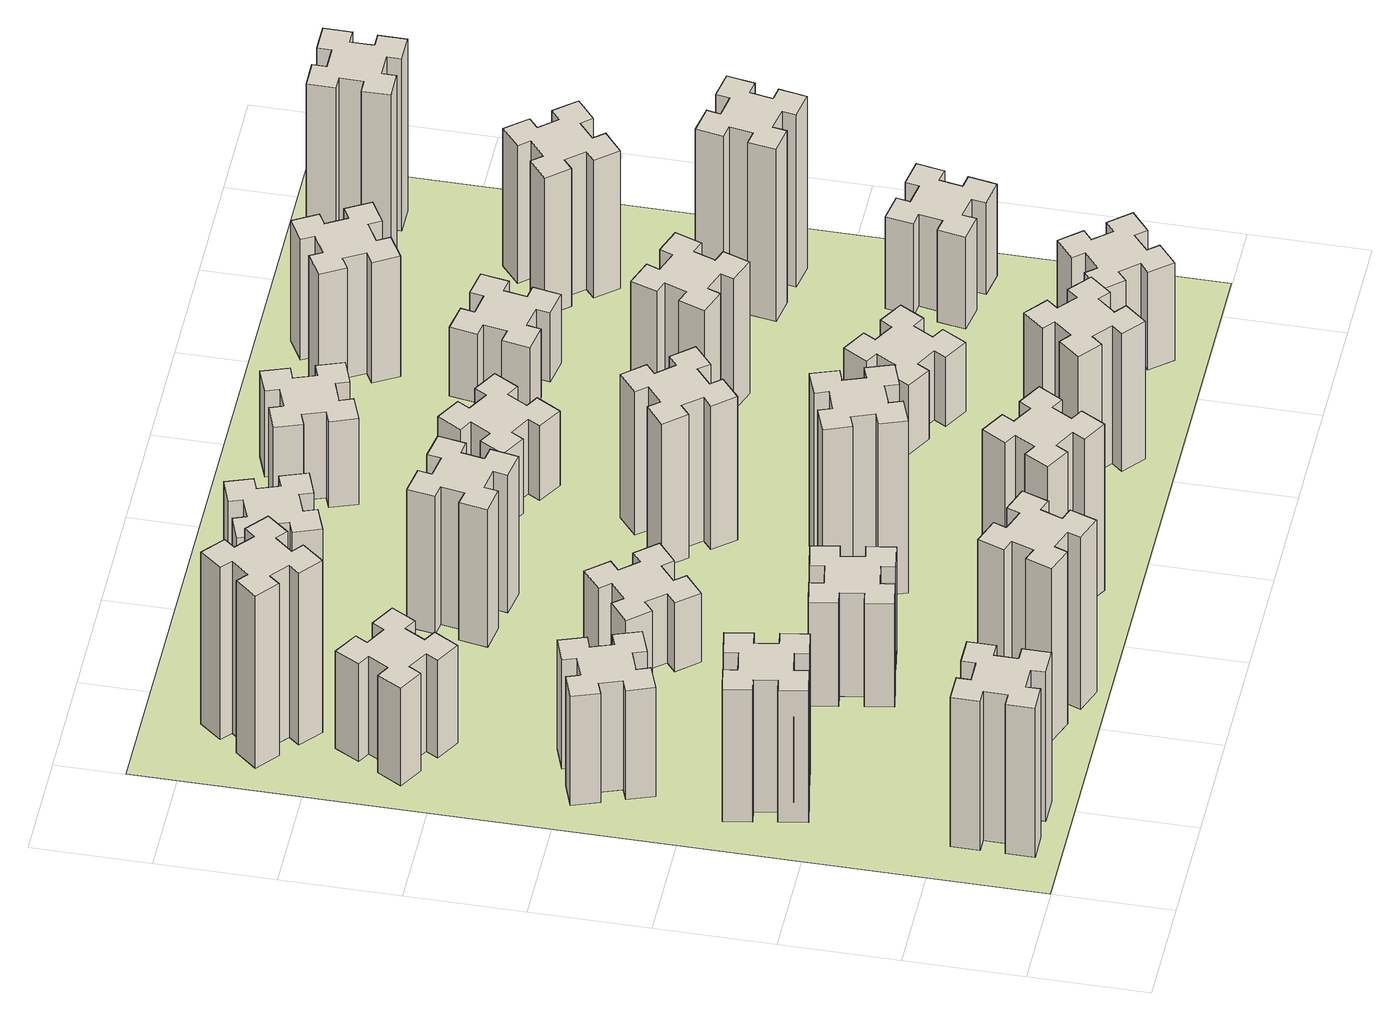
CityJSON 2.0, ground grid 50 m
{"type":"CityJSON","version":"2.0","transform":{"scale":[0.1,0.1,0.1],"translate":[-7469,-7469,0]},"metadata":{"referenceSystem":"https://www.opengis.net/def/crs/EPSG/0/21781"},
"CityObjects":{
"building1":{"type":"Building","attributes":{"class":"1000","function":"1000","usage":"1000","yearOfConstruction":2016,"roofType":"1000","measuredHeight":78,"storeysAboveGround":30,"storeysBelowGround":0},"geometry":[{"type":"Solid","lod":"1","boundaries":[[[[0,1,2,3,4,5,6,7,8,9,10,11,12,13,14,15,16,17,18,19]],[[17,16,20,21]],[[16,15,22,20]],[[15,14,23,22]],[[14,13,24,23]],[[13,12,25,24]],[[12,11,26,25]],[[11,10,27,26]],[[10,9,28,27]],[[9,8,29,28]],[[8,7,30,29]],[[7,6,31,30]],[[6,5,32,31]],[[5,4,33,32]],[[4,3,34,33]],[[3,2,35,34]],[[2,1,36,35]],[[1,0,37,36]],[[0,19,38,37]],[[19,18,39,38]],[[18,17,21,39]],[[24,25,26,27,28,29,30,31,32,33,34,35,36,37,38,39,21,20,22,23]]]]}]},
"building2":{"type":"Building","attributes":{"class":"1000","function":"1000","usage":"1000","yearOfConstruction":2016,"roofType":"1000","measuredHeight":69,"storeysAboveGround":30,"storeysBelowGround":0},"geometry":[{"type":"Solid","lod":"1","boundaries":[[[[40,41,42,43,44,45,46,47,48,49,50,51,52,53,54,55,56,57,58,59]],[[57,56,60,61]],[[56,55,62,60]],[[55,54,63,62]],[[54,53,64,63]],[[53,52,65,64]],[[52,51,66,65]],[[51,50,67,66]],[[50,49,68,67]],[[49,48,69,68]],[[48,47,70,69]],[[47,46,71,70]],[[46,45,72,71]],[[45,44,73,72]],[[44,43,74,73]],[[43,42,75,74]],[[42,41,76,75]],[[41,40,77,76]],[[40,59,78,77]],[[59,58,79,78]],[[58,57,61,79]],[[64,65,66,67,68,69,70,71,72,73,74,75,76,77,78,79,61,60,62,63]]]]}]},
"building3":{"type":"Building","attributes":{"class":"1000","function":"1000","usage":"1000","yearOfConstruction":2016,"roofType":"1000","measuredHeight":57,"storeysAboveGround":30,"storeysBelowGround":0},"geometry":[{"type":"Solid","lod":"1","boundaries":[[[[80,81,82,83,84,85,86,87,88,89,90,91,92,93,94,95,96,97,98,99]],[[97,96,100,101]],[[96,95,102,100]],[[95,94,103,102]],[[94,93,104,103]],[[93,92,105,104]],[[92,91,106,105]],[[91,90,107,106]],[[90,89,108,107]],[[89,88,109,108]],[[88,87,110,109]],[[87,86,111,110]],[[86,85,112,111]],[[85,84,113,112]],[[84,83,114,113]],[[83,82,115,114]],[[82,81,116,115]],[[81,80,117,116]],[[80,99,118,117]],[[99,98,119,118]],[[98,97,101,119]],[[104,105,106,107,108,109,110,111,112,113,114,115,116,117,118,119,101,100,102,103]]]]}]},
"building4":{"type":"Building","attributes":{"class":"1000","function":"1000","usage":"1000","yearOfConstruction":2016,"roofType":"1000","measuredHeight":51,"storeysAboveGround":30,"storeysBelowGround":0},"geometry":[{"type":"Solid","lod":"1","boundaries":[[[[120,121,122,123,124,125,126,127,128,129,130,131,132,133,134,135,136,137,138,139]],[[137,136,140,141]],[[136,135,142,140]],[[135,134,143,142]],[[134,133,144,143]],[[133,132,145,144]],[[132,131,146,145]],[[131,130,147,146]],[[130,129,148,147]],[[129,128,149,148]],[[128,127,150,149]],[[127,126,151,150]],[[126,125,152,151]],[[125,124,153,152]],[[124,123,154,153]],[[123,122,155,154]],[[122,121,156,155]],[[121,120,157,156]],[[120,139,158,157]],[[139,138,159,158]],[[138,137,141,159]],[[144,145,146,147,148,149,150,151,152,153,154,155,156,157,158,159,141,140,142,143]]]]}]},
"building5":{"type":"Building","attributes":{"class":"1000","function":"1000","usage":"1000","yearOfConstruction":2016,"roofType":"1000","measuredHeight":90,"storeysAboveGround":30,"storeysBelowGround":0},"geometry":[{"type":"Solid","lod":"1","boundaries":[[[[160,161,162,163,164,165,166,167,168,169,170,171,172,173,174,175,176,177,178,179]],[[177,176,180,181]],[[176,175,182,180]],[[175,174,183,182]],[[174,173,184,183]],[[173,172,185,184]],[[172,171,186,185]],[[171,170,187,186]],[[170,169,188,187]],[[169,168,189,188]],[[168,167,190,189]],[[167,166,191,190]],[[166,165,192,191]],[[165,164,193,192]],[[164,163,194,193]],[[163,162,195,194]],[[162,161,196,195]],[[161,160,197,196]],[[160,179,198,197]],[[179,178,199,198]],[[178,177,181,199]],[[184,185,186,187,188,189,190,191,192,193,194,195,196,197,198,199,181,180,182,183]]]]}]},
"building6":{"type":"Building","attributes":{"class":"1000","function":"1000","usage":"1000","yearOfConstruction":2016,"roofType":"1000","measuredHeight":90,"storeysAboveGround":30,"storeysBelowGround":0},"geometry":[{"type":"Solid","lod":"1","boundaries":[[[[200,201,202,203,204,205,206,207,208,209,210,211,212,213,214,215,216,217,218,219]],[[217,216,220,221]],[[216,215,222,220]],[[215,214,223,222]],[[214,213,224,223]],[[213,212,225,224]],[[212,211,226,225]],[[211,210,227,226]],[[210,209,228,227]],[[209,208,229,228]],[[208,207,230,229]],[[207,206,231,230]],[[206,205,232,231]],[[205,204,233,232]],[[204,203,234,233]],[[203,202,235,234]],[[202,201,236,235]],[[201,200,237,236]],[[200,219,238,237]],[[219,218,239,238]],[[218,217,221,239]],[[224,225,226,227,228,229,230,231,232,233,234,235,236,237,238,239,221,220,222,223]]]]}]},
"building7":{"type":"Building","attributes":{"class":"1000","function":"1000","usage":"1000","yearOfConstruction":2016,"roofType":"1000","measuredHeight":54,"storeysAboveGround":30,"storeysBelowGround":0},"geometry":[{"type":"Solid","lod":"1","boundaries":[[[[240,241,242,243,244,245,246,247,248,249,250,251,252,253,254,255,256,257,258,259]],[[257,256,260,261]],[[256,255,262,260]],[[255,254,263,262]],[[254,253,264,263]],[[253,252,265,264]],[[252,251,266,265]],[[251,250,267,266]],[[250,249,268,267]],[[249,248,269,268]],[[248,247,270,269]],[[247,246,271,270]],[[246,245,272,271]],[[245,244,273,272]],[[244,243,274,273]],[[243,242,275,274]],[[242,241,276,275]],[[241,240,277,276]],[[240,259,278,277]],[[259,258,279,278]],[[258,257,261,279]],[[264,265,266,267,268,269,270,271,272,273,274,275,276,277,278,279,261,260,262,263]]]]}]},
"building8":{"type":"Building","attributes":{"class":"1000","function":"1000","usage":"1000","yearOfConstruction":2016,"roofType":"1000","measuredHeight":36,"storeysAboveGround":30,"storeysBelowGround":0},"geometry":[{"type":"Solid","lod":"1","boundaries":[[[[280,281,282,283,284,285,286,287,288,289,290,291,292,293,294,295,296,297,298,299]],[[297,296,300,301]],[[296,295,302,300]],[[295,294,303,302]],[[294,293,304,303]],[[293,292,305,304]],[[292,291,306,305]],[[291,290,307,306]],[[290,289,308,307]],[[289,288,309,308]],[[288,287,310,309]],[[287,286,311,310]],[[286,285,312,311]],[[285,284,313,312]],[[284,283,314,313]],[[283,282,315,314]],[[282,281,316,315]],[[281,280,317,316]],[[280,299,318,317]],[[299,298,319,318]],[[298,297,301,319]],[[304,305,306,307,308,309,310,311,312,313,314,315,316,317,318,319,301,300,302,303]]]]}]},
"building9":{"type":"Building","attributes":{"class":"1000","function":"1000","usage":"1000","yearOfConstruction":2016,"roofType":"1000","measuredHeight":87,"storeysAboveGround":30,"storeysBelowGround":0},"geometry":[{"type":"Solid","lod":"1","boundaries":[[[[320,321,322,323,324,325,326,327,328,329,330,331,332,333,334,335,336,337,338,339]],[[337,336,340,341]],[[336,335,342,340]],[[335,334,343,342]],[[334,333,344,343]],[[333,332,345,344]],[[332,331,346,345]],[[331,330,347,346]],[[330,329,348,347]],[[329,328,349,348]],[[328,327,350,349]],[[327,326,351,350]],[[326,325,352,351]],[[325,324,353,352]],[[324,323,354,353]],[[323,322,355,354]],[[322,321,356,355]],[[321,320,357,356]],[[320,339,358,357]],[[339,338,359,358]],[[338,337,341,359]],[[344,345,346,347,348,349,350,351,352,353,354,355,356,357,358,359,341,340,342,343]]]]}]},
"building10":{"type":"Building","attributes":{"class":"1000","function":"1000","usage":"1000","yearOfConstruction":2016,"roofType":"1000","measuredHeight":72,"storeysAboveGround":30,"storeysBelowGround":0},"geometry":[{"type":"Solid","lod":"1","boundaries":[[[[360,361,362,363,364,365,366,367,368,369,370,371,372,373,374,375,376,377,378,379]],[[377,376,380,381]],[[376,375,382,380]],[[375,374,383,382]],[[374,373,384,383]],[[373,372,385,384]],[[372,371,386,385]],[[371,370,387,386]],[[370,369,388,387]],[[369,368,389,388]],[[368,367,390,389]],[[367,366,391,390]],[[366,365,392,391]],[[365,364,393,392]],[[364,363,394,393]],[[363,362,395,394]],[[362,361,396,395]],[[361,360,397,396]],[[360,379,398,397]],[[379,378,399,398]],[[378,377,381,399]],[[384,385,386,387,388,389,390,391,392,393,394,395,396,397,398,399,381,380,382,383]]]]}]},
"building11":{"type":"Building","attributes":{"class":"1000","function":"1000","usage":"1000","yearOfConstruction":2016,"roofType":"1000","measuredHeight":90,"storeysAboveGround":30,"storeysBelowGround":0},"geometry":[{"type":"Solid","lod":"1","boundaries":[[[[400,401,402,403,404,405,406,407,408,409,410,411,412,413,414,415,416,417,418,419]],[[417,416,420,421]],[[416,415,422,420]],[[415,414,423,422]],[[414,413,424,423]],[[413,412,425,424]],[[412,411,426,425]],[[411,410,427,426]],[[410,409,428,427]],[[409,408,429,428]],[[408,407,430,429]],[[407,406,431,430]],[[406,405,432,431]],[[405,404,433,432]],[[404,403,434,433]],[[403,402,435,434]],[[402,401,436,435]],[[401,400,437,436]],[[400,419,438,437]],[[419,418,439,438]],[[418,417,421,439]],[[424,425,426,427,428,429,430,431,432,433,434,435,436,437,438,439,421,420,422,423]]]]}]},
"building12":{"type":"Building","attributes":{"class":"1000","function":"1000","usage":"1000","yearOfConstruction":2016,"roofType":"1000","measuredHeight":51,"storeysAboveGround":30,"storeysBelowGround":0},"geometry":[{"type":"Solid","lod":"1","boundaries":[[[[440,441,442,443,444,445,446,447,448,449,450,451,452,453,454,455,456,457,458,459]],[[457,456,460,461]],[[456,455,462,460]],[[455,454,463,462]],[[454,453,464,463]],[[453,452,465,464]],[[452,451,466,465]],[[451,450,467,466]],[[450,449,468,467]],[[449,448,469,468]],[[448,447,470,469]],[[447,446,471,470]],[[446,445,472,471]],[[445,444,473,472]],[[444,443,474,473]],[[443,442,475,474]],[[442,441,476,475]],[[441,440,477,476]],[[440,459,478,477]],[[459,458,479,478]],[[458,457,461,479]],[[464,465,466,467,468,469,470,471,472,473,474,475,476,477,478,479,461,460,462,463]]]]}]},
"building13":{"type":"Building","attributes":{"class":"1000","function":"1000","usage":"1000","yearOfConstruction":2016,"roofType":"1000","measuredHeight":75,"storeysAboveGround":30,"storeysBelowGround":0},"geometry":[{"type":"Solid","lod":"1","boundaries":[[[[480,481,482,483,484,485,486,487,488,489,490,491,492,493,494,495,496,497,498,499]],[[497,496,500,501]],[[496,495,502,500]],[[495,494,503,502]],[[494,493,504,503]],[[493,492,505,504]],[[492,491,506,505]],[[491,490,507,506]],[[490,489,508,507]],[[489,488,509,508]],[[488,487,510,509]],[[487,486,511,510]],[[486,485,512,511]],[[485,484,513,512]],[[484,483,514,513]],[[483,482,515,514]],[[482,481,516,515]],[[481,480,517,516]],[[480,499,518,517]],[[499,498,519,518]],[[498,497,501,519]],[[504,505,506,507,508,509,510,511,512,513,514,515,516,517,518,519,501,500,502,503]]]]}]},
"building14":{"type":"Building","attributes":{"class":"1000","function":"1000","usage":"1000","yearOfConstruction":2016,"roofType":"1000","measuredHeight":72,"storeysAboveGround":30,"storeysBelowGround":0},"geometry":[{"type":"Solid","lod":"1","boundaries":[[[[520,521,522,523,524,525,526,527,528,529,530,531,532,533,534,535,536,537,538,539]],[[537,536,540,541]],[[536,535,542,540]],[[535,534,543,542]],[[534,533,544,543]],[[533,532,545,544]],[[532,531,546,545]],[[531,530,547,546]],[[530,529,548,547]],[[529,528,549,548]],[[528,527,550,549]],[[527,526,551,550]],[[526,525,552,551]],[[525,524,553,552]],[[524,523,554,553]],[[523,522,555,554]],[[522,521,556,555]],[[521,520,557,556]],[[520,539,558,557]],[[539,538,559,558]],[[538,537,541,559]],[[544,545,546,547,548,549,550,551,552,553,554,555,556,557,558,559,541,540,542,543]]]]}]},
"building15":{"type":"Building","attributes":{"class":"1000","function":"1000","usage":"1000","yearOfConstruction":2016,"roofType":"1000","measuredHeight":39,"storeysAboveGround":30,"storeysBelowGround":0},"geometry":[{"type":"Solid","lod":"1","boundaries":[[[[560,561,562,563,564,565,566,567,568,569,570,571,572,573,574,575,576,577,578,579]],[[577,576,580,581]],[[576,575,582,580]],[[575,574,583,582]],[[574,573,584,583]],[[573,572,585,584]],[[572,571,586,585]],[[571,570,587,586]],[[570,569,588,587]],[[569,568,589,588]],[[568,567,590,589]],[[567,566,591,590]],[[566,565,592,591]],[[565,564,593,592]],[[564,563,594,593]],[[563,562,595,594]],[[562,561,596,595]],[[561,560,597,596]],[[560,579,598,597]],[[579,578,599,598]],[[578,577,581,599]],[[584,585,586,587,588,589,590,591,592,593,594,595,596,597,598,599,581,580,582,583]]]]}]},
"building16":{"type":"Building","attributes":{"class":"1000","function":"1000","usage":"1000","yearOfConstruction":2016,"roofType":"1000","measuredHeight":45,"storeysAboveGround":30,"storeysBelowGround":0},"geometry":[{"type":"Solid","lod":"1","boundaries":[[[[600,601,602,603,604,605,606,607,608,609,610,611,612,613,614,615,616,617,618,619]],[[617,616,620,621]],[[616,615,622,620]],[[615,614,623,622]],[[614,613,624,623]],[[613,612,625,624]],[[612,611,626,625]],[[611,610,627,626]],[[610,609,628,627]],[[609,608,629,628]],[[608,607,630,629]],[[607,606,631,630]],[[606,605,632,631]],[[605,604,633,632]],[[604,603,634,633]],[[603,602,635,634]],[[602,601,636,635]],[[601,600,637,636]],[[600,619,638,637]],[[619,618,639,638]],[[618,617,621,639]],[[624,625,626,627,628,629,630,631,632,633,634,635,636,637,638,639,621,620,622,623]]]]}]},
"building17":{"type":"Building","attributes":{"class":"1000","function":"1000","usage":"1000","yearOfConstruction":2016,"roofType":"1000","measuredHeight":36,"storeysAboveGround":30,"storeysBelowGround":0},"geometry":[{"type":"Solid","lod":"1","boundaries":[[[[640,641,642,643,644,645,646,647,648,649,650,651,652,653,654,655,656,657,658,659]],[[657,656,660,661]],[[656,655,662,660]],[[655,654,663,662]],[[654,653,664,663]],[[653,652,665,664]],[[652,651,666,665]],[[651,650,667,666]],[[650,649,668,667]],[[649,648,669,668]],[[648,647,670,669]],[[647,646,671,670]],[[646,645,672,671]],[[645,644,673,672]],[[644,643,674,673]],[[643,642,675,674]],[[642,641,676,675]],[[641,640,677,676]],[[640,659,678,677]],[[659,658,679,678]],[[658,657,661,679]],[[664,665,666,667,668,669,670,671,672,673,674,675,676,677,678,679,661,660,662,663]]]]}]},
"building18":{"type":"Building","attributes":{"class":"1000","function":"1000","usage":"1000","yearOfConstruction":2016,"roofType":"1000","measuredHeight":69,"storeysAboveGround":30,"storeysBelowGround":0},"geometry":[{"type":"Solid","lod":"1","boundaries":[[[[680,681,682,683,684,685,686,687,688,689,690,691,692,693,694,695,696,697,698,699]],[[697,696,700,701]],[[696,695,702,700]],[[695,694,703,702]],[[694,693,704,703]],[[693,692,705,704]],[[692,691,706,705]],[[691,690,707,706]],[[690,689,708,707]],[[689,688,709,708]],[[688,687,710,709]],[[687,686,711,710]],[[686,685,712,711]],[[685,684,713,712]],[[684,683,714,713]],[[683,682,715,714]],[[682,681,716,715]],[[681,680,717,716]],[[680,699,718,717]],[[699,698,719,718]],[[698,697,701,719]],[[704,705,706,707,708,709,710,711,712,713,714,715,716,717,718,719,701,700,702,703]]]]}]},
"building19":{"type":"Building","attributes":{"class":"1000","function":"1000","usage":"1000","yearOfConstruction":2016,"roofType":"1000","measuredHeight":51,"storeysAboveGround":30,"storeysBelowGround":0},"geometry":[{"type":"Solid","lod":"1","boundaries":[[[[720,721,722,723,724,725,726,727,728,729,730,731,732,733,734,735,736,737,738,739]],[[737,736,740,741]],[[736,735,742,740]],[[735,734,743,742]],[[734,733,744,743]],[[733,732,745,744]],[[732,731,746,745]],[[731,730,747,746]],[[730,729,748,747]],[[729,728,749,748]],[[728,727,750,749]],[[727,726,751,750]],[[726,725,752,751]],[[725,724,753,752]],[[724,723,754,753]],[[723,722,755,754]],[[722,721,756,755]],[[721,720,757,756]],[[720,739,758,757]],[[739,738,759,758]],[[738,737,741,759]],[[744,745,746,747,748,749,750,751,752,753,754,755,756,757,758,759,741,740,742,743]]]]}]},
"building20":{"type":"Building","attributes":{"class":"1000","function":"1000","usage":"1000","yearOfConstruction":2016,"roofType":"1000","measuredHeight":36,"storeysAboveGround":30,"storeysBelowGround":0},"geometry":[{"type":"Solid","lod":"1","boundaries":[[[[760,761,762,763,764,765,766,767,768,769,770,771,772,773,774,775,776,777,778,779]],[[777,776,780,781]],[[776,775,782,780]],[[775,774,783,782]],[[774,773,784,783]],[[773,772,785,784]],[[772,771,786,785]],[[771,770,787,786]],[[770,769,788,787]],[[769,768,789,788]],[[768,767,790,789]],[[767,766,791,790]],[[766,765,792,791]],[[765,764,793,792]],[[764,763,794,793]],[[763,762,795,794]],[[762,761,796,795]],[[761,760,797,796]],[[760,779,798,797]],[[779,778,799,798]],[[778,777,781,799]],[[784,785,786,787,788,789,790,791,792,793,794,795,796,797,798,799,781,780,782,783]]]]}]},
"building21":{"type":"Building","attributes":{"class":"1000","function":"1000","usage":"1000","yearOfConstruction":2016,"roofType":"1000","measuredHeight":63,"storeysAboveGround":30,"storeysBelowGround":0},"geometry":[{"type":"Solid","lod":"1","boundaries":[[[[800,801,802,803,804,805,806,807,808,809,810,811,812,813,814,815,816,817,818,819]],[[817,816,820,821]],[[816,815,822,820]],[[815,814,823,822]],[[814,813,824,823]],[[813,812,825,824]],[[812,811,826,825]],[[811,810,827,826]],[[810,809,828,827]],[[809,808,829,828]],[[808,807,830,829]],[[807,806,831,830]],[[806,805,832,831]],[[805,804,833,832]],[[804,803,834,833]],[[803,802,835,834]],[[802,801,836,835]],[[801,800,837,836]],[[800,819,838,837]],[[819,818,839,838]],[[818,817,821,839]],[[824,825,826,827,828,829,830,831,832,833,834,835,836,837,838,839,821,820,822,823]]]]}]},
"building22":{"type":"Building","attributes":{"class":"1000","function":"1000","usage":"1000","yearOfConstruction":2016,"roofType":"1000","measuredHeight":48,"storeysAboveGround":30,"storeysBelowGround":0},"geometry":[{"type":"Solid","lod":"1","boundaries":[[[[840,841,842,843,844,845,846,847,848,849,850,851,852,853,854,855,856,857,858,859]],[[857,856,860,861]],[[856,855,862,860]],[[855,854,863,862]],[[854,853,864,863]],[[853,852,865,864]],[[852,851,866,865]],[[851,850,867,866]],[[850,849,868,867]],[[849,848,869,868]],[[848,847,870,869]],[[847,846,871,870]],[[846,845,872,871]],[[845,844,873,872]],[[844,843,874,873]],[[843,842,875,874]],[[842,841,876,875]],[[841,840,877,876]],[[840,859,878,877]],[[859,858,879,878]],[[858,857,861,879]],[[864,865,866,867,868,869,870,871,872,873,874,875,876,877,878,879,861,860,862,863]]]]}]},
"building23":{"type":"Building","attributes":{"class":"1000","function":"1000","usage":"1000","yearOfConstruction":2016,"roofType":"1000","measuredHeight":90,"storeysAboveGround":30,"storeysBelowGround":0},"geometry":[{"type":"Solid","lod":"1","boundaries":[[[[880,881,882,883,884,885,886,887,888,889,890,891,892,893,894,895,896,897,898,899]],[[897,896,900,901]],[[896,895,902,900]],[[895,894,903,902]],[[894,893,904,903]],[[893,892,905,904]],[[892,891,906,905]],[[891,890,907,906]],[[890,889,908,907]],[[889,888,909,908]],[[888,887,910,909]],[[887,886,911,910]],[[886,885,912,911]],[[885,884,913,912]],[[884,883,914,913]],[[883,882,915,914]],[[882,881,916,915]],[[881,880,917,916]],[[880,899,918,917]],[[899,898,919,918]],[[898,897,901,919]],[[904,905,906,907,908,909,910,911,912,913,914,915,916,917,918,919,901,900,902,903]]]]}]},
"building24":{"type":"Building","attributes":{"class":"1000","function":"1000","usage":"1000","yearOfConstruction":2016,"roofType":"1000","measuredHeight":72,"storeysAboveGround":30,"storeysBelowGround":0},"geometry":[{"type":"Solid","lod":"1","boundaries":[[[[920,921,922,923,924,925,926,927,928,929,930,931,932,933,934,935,936,937,938,939]],[[937,936,940,941]],[[936,935,942,940]],[[935,934,943,942]],[[934,933,944,943]],[[933,932,945,944]],[[932,931,946,945]],[[931,930,947,946]],[[930,929,948,947]],[[929,928,949,948]],[[928,927,950,949]],[[927,926,951,950]],[[926,925,952,951]],[[925,924,953,952]],[[924,923,954,953]],[[923,922,955,954]],[[922,921,956,955]],[[921,920,957,956]],[[920,939,958,957]],[[939,938,959,958]],[[938,937,941,959]],[[944,945,946,947,948,949,950,951,952,953,954,955,956,957,958,959,941,940,942,943]]]]}]},
"building25":{"type":"Building","attributes":{"class":"1000","function":"1000","usage":"1000","yearOfConstruction":2016,"roofType":"1000","measuredHeight":90,"storeysAboveGround":30,"storeysBelowGround":0},"geometry":[{"type":"Solid","lod":"1","boundaries":[[[[960,961,962,963,964,965,966,967,968,969,970,971,972,973,974,975,976,977,978,979]],[[977,976,980,981]],[[976,975,982,980]],[[975,974,983,982]],[[974,973,984,983]],[[973,972,985,984]],[[972,971,986,985]],[[971,970,987,986]],[[970,969,988,987]],[[969,968,989,988]],[[968,967,990,989]],[[967,966,991,990]],[[966,965,992,991]],[[965,964,993,992]],[[964,963,994,993]],[[963,962,995,994]],[[962,961,996,995]],[[961,960,997,996]],[[960,979,998,997]],[[979,978,999,998]],[[978,977,981,999]],[[984,985,986,987,988,989,990,991,992,993,994,995,996,997,998,999,981,980,982,983]]]]}]},
"landuse1":{"type":"LandUse","attributes":{"name":"plot1","function":"1010"},"geometry":[{"type":"MultiSurface","lod":"1","boundaries":[[[1000,1001,1002,1003]]]}]}
},
"vertices":[
[265,325,0],[265,225,0],[205,225,0],[205,105,0],[325,105,0],[325,165,0],[425,165,0],[425,105,0],[545,105,0],[545,225,0],[485,225,0],[485,325,0],[545,325,0],[545,445,0],[425,445,0],[425,385,0],[325,385,0],[325,445,0],[205,445,0],[205,325,0],[325,385,780],[325,445,780],[425,385,780],[425,445,780],[545,445,780],[545,325,780],[485,325,780],[485,225,780],[545,225,780],[545,105,780],[425,105,780],[425,165,780],[325,165,780],[325,105,780],[205,105,780],[205,225,780],[265,225,780],[265,325,780],[205,325,780],[205,445,780],
[492,1185,0],[475,1284,0],[534,1294,0],[513,1412,0],[395,1391,0],[405,1332,0],[307,1315,0],[297,1374,0],[178,1353,0],[199,1235,0],[258,1245,0],[276,1147,0],[217,1137,0],[237,1018,0],[356,1039,0],[345,1098,0],[444,1116,0],[454,1057,0],[572,1077,0],[551,1196,0],[444,1116,690],[454,1057,690],[345,1098,690],[356,1039,690],[237,1018,690],[217,1137,690],[276,1147,690],[258,1245,690],[199,1235,690],[178,1353,690],[297,1374,690],[307,1315,690],[405,1332,690],[395,1391,690],[513,1412,690],[534,1294,690],[475,1284,690],[492,1185,690],[551,1196,690],[572,1077,690],
[366,1735,0],[460,1769,0],[480,1713,0],[593,1754,0],[552,1867,0],[496,1846,0],[462,1940,0],[518,1960,0],[477,2073,0],[364,2032,0],[385,1976,0],[291,1942,0],[270,1998,0],[157,1957,0],[199,1844,0],[255,1865,0],[289,1771,0],[233,1750,0],[274,1637,0],[387,1679,0],[289,1771,570],[233,1750,570],[255,1865,570],[199,1844,570],[157,1957,570],[270,1998,570],[291,1942,570],[385,1976,570],[364,2032,570],[477,2073,570],[518,1960,570],[462,1940,570],[496,1846,570],[552,1867,570],[593,1754,570],[480,1713,570],[460,1769,570],[366,1735,570],[387,1679,570],[274,1637,570],
[446,2597,0],[496,2684,0],[548,2654,0],[608,2758,0],[504,2818,0],[474,2766,0],[387,2816,0],[417,2868,0],[313,2928,0],[253,2824,0],[305,2794,0],[255,2707,0],[203,2737,0],[143,2633,0],[247,2573,0],[277,2625,0],[364,2575,0],[334,2523,0],[438,2463,0],[498,2567,0],[364,2575,510],[334,2523,510],[277,2625,510],[247,2573,510],[143,2633,510],[203,2737,510],[255,2707,510],[305,2794,510],[253,2824,510],[313,2928,510],[417,2868,510],[387,2816,510],[474,2766,510],[504,2818,510],[608,2758,510],[548,2654,510],[496,2684,510],[446,2597,510],[498,2567,510],[438,2463,510],
[1029,360,0],[995,266,0],[939,287,0],[897,174,0],[1010,133,0],[1031,189,0],[1125,155,0],[1104,99,0],[1217,57,0],[1258,170,0],[1202,191,0],[1236,285,0],[1292,264,0],[1333,377,0],[1220,418,0],[1200,362,0],[1106,396,0],[1127,452,0],[1014,493,0],[973,380,0],[1106,396,900],[1127,452,900],[1200,362,900],[1220,418,900],[1333,377,900],[1292,264,900],[1236,285,900],[1202,191,900],[1258,170,900],[1217,57,900],[1104,99,900],[1125,155,900],[1031,189,900],[1010,133,900],[897,174,900],[939,287,900],[995,266,900],[1029,360,900],[973,380,900],[1014,493,900],
[484,3287,0],[408,3352,0],[446,3398,0],[354,3475,0],[277,3383,0],[323,3344,0],[259,3268,0],[213,3306,0],[136,3214,0],[228,3137,0],[266,3183,0],[343,3119,0],[304,3073,0],[396,2996,0],[473,3088,0],[427,3126,0],[492,3203,0],[538,3164,0],[615,3256,0],[523,3333,0],[492,3203,900],[538,3164,900],[427,3126,900],[473,3088,900],[396,2996,900],[304,3073,900],[343,3119,900],[266,3183,900],[228,3137,900],[136,3214,900],[213,3306,900],[259,3268,900],[323,3344,900],[277,3383,900],[354,3475,900],[446,3398,900],[408,3352,900],[484,3287,900],[523,3333,900],[615,3256,900],
[1232,985,0],[1215,1084,0],[1274,1094,0],[1253,1212,0],[1135,1191,0],[1145,1132,0],[1047,1115,0],[1037,1174,0],[918,1153,0],[939,1035,0],[998,1045,0],[1016,947,0],[957,937,0],[977,818,0],[1096,839,0],[1085,898,0],[1184,916,0],[1194,857,0],[1312,877,0],[1291,996,0],[1184,916,540],[1194,857,540],[1085,898,540],[1096,839,540],[977,818,540],[957,937,540],[1016,947,540],[998,1045,540],[939,1035,540],[918,1153,540],[1037,1174,540],[1047,1115,540],[1145,1132,540],[1135,1191,540],[1253,1212,540],[1274,1094,540],[1215,1084,540],[1232,985,540],[1291,996,540],[1312,877,540],
[1083,1972,0],[1006,1907,0],[968,1953,0],[876,1876,0],[953,1784,0],[999,1823,0],[1063,1746,0],[1017,1708,0],[1094,1616,0],[1186,1693,0],[1148,1739,0],[1224,1803,0],[1263,1757,0],[1355,1834,0],[1278,1926,0],[1232,1888,0],[1167,1964,0],[1213,2003,0],[1136,2095,0],[1044,2018,0],[1167,1964,360],[1213,2003,360],[1232,1888,360],[1278,1926,360],[1355,1834,360],[1263,1757,360],[1224,1803,360],[1148,1739,360],[1186,1693,360],[1094,1616,360],[1017,1708,360],[1063,1746,360],[999,1823,360],[953,1784,360],[876,1876,360],[968,1953,360],[1006,1907,360],[1083,1972,360],[1044,2018,360],[1136,2095,360],
[1657,305,0],[1744,255,0],[1714,203,0],[1818,143,0],[1878,247,0],[1826,277,0],[1876,364,0],[1928,334,0],[1988,438,0],[1884,498,0],[1854,446,0],[1767,496,0],[1797,548,0],[1693,608,0],[1633,504,0],[1685,474,0],[1635,387,0],[1583,417,0],[1523,313,0],[1627,253,0],[1635,387,870],[1583,417,870],[1685,474,870],[1633,504,870],[1693,608,870],[1797,548,870],[1767,496,870],[1854,446,870],[1884,498,870],[1988,438,870],[1928,334,870],[1876,364,870],[1826,277,870],[1878,247,870],[1818,143,870],[1714,203,870],[1744,255,870],[1657,305,870],[1627,253,870],[1523,313,870],
[1315,2527,0],[1332,2625,0],[1391,2615,0],[1412,2733,0],[1294,2754,0],[1284,2695,0],[1185,2712,0],[1196,2771,0],[1077,2792,0],[1057,2674,0],[1116,2664,0],[1098,2565,0],[1039,2576,0],[1018,2457,0],[1137,2437,0],[1147,2496,0],[1245,2478,0],[1235,2419,0],[1353,2398,0],[1374,2517,0],[1245,2478,720],[1235,2419,720],[1147,2496,720],[1137,2437,720],[1018,2457,720],[1039,2576,720],[1098,2565,720],[1116,2664,720],[1057,2674,720],[1077,2792,720],[1196,2771,720],[1185,2712,720],[1284,2695,720],[1294,2754,720],[1412,2733,720],[1391,2615,720],[1332,2625,720],[1315,2527,720],[1374,2517,720],[1353,2398,720],
[1746,995,0],[1840,1029,0],[1860,973,0],[1973,1014,0],[1932,1127,0],[1876,1106,0],[1842,1200,0],[1898,1220,0],[1857,1333,0],[1744,1292,0],[1765,1236,0],[1671,1202,0],[1650,1258,0],[1537,1217,0],[1579,1104,0],[1635,1125,0],[1669,1031,0],[1613,1010,0],[1654,897,0],[1767,939,0],[1669,1031,900],[1613,1010,900],[1635,1125,900],[1579,1104,900],[1537,1217,900],[1650,1258,900],[1671,1202,900],[1765,1236,900],[1744,1292,900],[1857,1333,900],[1898,1220,900],[1842,1200,900],[1876,1106,900],[1932,1127,900],[1973,1014,900],[1860,973,900],[1840,1029,900],[1746,995,900],[1767,939,900],[1654,897,900],
[1125,3456,0],[1031,3422,0],[1010,3478,0],[897,3437,0],[939,3324,0],[995,3345,0],[1029,3251,0],[973,3230,0],[1014,3117,0],[1127,3159,0],[1106,3215,0],[1200,3249,0],[1220,3193,0],[1333,3234,0],[1292,3347,0],[1236,3326,0],[1202,3420,0],[1258,3440,0],[1217,3553,0],[1104,3512,0],[1202,3420,510],[1258,3440,510],[1236,3326,510],[1292,3347,510],[1333,3234,510],[1220,3193,510],[1200,3249,510],[1106,3215,510],[1127,3159,510],[1014,3117,510],[973,3230,510],[1029,3251,510],[995,3345,510],[939,3324,510],[897,3437,510],[1010,3478,510],[1031,3422,510],[1125,3456,510],[1104,3512,510],[1217,3553,510],
[1972,1888,0],[1907,1964,0],[1953,2003,0],[1876,2095,0],[1784,2018,0],[1823,1972,0],[1746,1907,0],[1708,1953,0],[1616,1876,0],[1693,1784,0],[1739,1823,0],[1803,1746,0],[1757,1708,0],[1834,1616,0],[1926,1693,0],[1888,1739,0],[1964,1803,0],[2003,1757,0],[2095,1834,0],[2018,1926,0],[1964,1803,750],[2003,1757,750],[1888,1739,750],[1926,1693,750],[1834,1616,750],[1757,1708,750],[1803,1746,750],[1739,1823,750],[1693,1784,750],[1616,1876,750],[1708,1953,750],[1746,1907,750],[1823,1972,750],[1784,2018,750],[1876,2095,750],[1953,2003,750],[1907,1964,750],[1972,1888,750],[2018,1926,750],[2095,1834,750],
[2486,323,0],[2563,259,0],[2524,213,0],[2616,136,0],[2693,228,0],[2647,266,0],[2712,343,0],[2758,304,0],[2835,396,0],[2743,473,0],[2704,427,0],[2628,492,0],[2666,538,0],[2574,615,0],[2497,523,0],[2543,484,0],[2479,408,0],[2433,446,0],[2356,354,0],[2448,277,0],[2479,408,720],[2433,446,720],[2543,484,720],[2497,523,720],[2574,615,720],[2666,538,720],[2628,492,720],[2704,427,720],[2743,473,720],[2835,396,720],[2758,304,720],[2712,343,720],[2647,266,720],[2693,228,720],[2616,136,720],[2524,213,720],[2563,259,720],[2486,323,720],[2448,277,720],[2356,354,720],
[2026,2497,0],[2076,2584,0],[2128,2554,0],[2188,2658,0],[2084,2718,0],[2054,2666,0],[1967,2716,0],[1997,2768,0],[1893,2828,0],[1833,2724,0],[1885,2694,0],[1835,2607,0],[1783,2637,0],[1723,2533,0],[1827,2473,0],[1857,2525,0],[1944,2475,0],[1914,2423,0],[2018,2363,0],[2078,2467,0],[1944,2475,390],[1914,2423,390],[1857,2525,390],[1827,2473,390],[1723,2533,390],[1783,2637,390],[1835,2607,390],[1885,2694,390],[1833,2724,390],[1893,2828,390],[1997,2768,390],[1967,2716,390],[2054,2666,390],[2084,2718,390],[2188,2658,390],[2128,2554,390],[2076,2584,390],[2026,2497,390],[2078,2467,390],[2018,2363,390],
[1865,3456,0],[1771,3422,0],[1750,3478,0],[1637,3437,0],[1679,3324,0],[1735,3345,0],[1769,3251,0],[1713,3230,0],[1754,3117,0],[1867,3159,0],[1846,3215,0],[1940,3249,0],[1960,3193,0],[2073,3234,0],[2032,3347,0],[1976,3326,0],[1942,3420,0],[1998,3440,0],[1957,3553,0],[1844,3512,0],[1942,3420,450],[1998,3440,450],[1976,3326,450],[2032,3347,450],[2073,3234,450],[1960,3193,450],[1940,3249,450],[1846,3215,450],[1867,3159,450],[1754,3117,450],[1713,3230,450],[1769,3251,450],[1735,3345,450],[1679,3324,450],[1637,3437,450],[1750,3478,450],[1771,3422,450],[1865,3456,450],[1844,3512,450],[1957,3553,450],
[2794,1186,0],[2707,1236,0],[2737,1288,0],[2633,1348,0],[2573,1244,0],[2625,1214,0],[2575,1127,0],[2523,1157,0],[2463,1053,0],[2567,993,0],[2597,1045,0],[2684,995,0],[2654,943,0],[2758,883,0],[2818,987,0],[2766,1017,0],[2816,1104,0],[2868,1074,0],[2928,1178,0],[2824,1238,0],[2816,1104,360],[2868,1074,360],[2766,1017,360],[2818,987,360],[2758,883,360],[2654,943,360],[2684,995,360],[2597,1045,360],[2567,993,360],[2463,1053,360],[2523,1157,360],[2575,1127,360],[2625,1214,360],[2573,1244,360],[2633,1348,360],[2737,1288,360],[2707,1236,360],[2794,1186,360],[2824,1238,360],[2928,1178,360],
[2682,1871,0],[2716,1965,0],[2772,1944,0],[2813,2057,0],[2700,2098,0],[2680,2042,0],[2586,2076,0],[2607,2132,0],[2494,2173,0],[2453,2060,0],[2509,2040,0],[2475,1946,0],[2419,1967,0],[2377,1854,0],[2490,1813,0],[2511,1869,0],[2605,1835,0],[2584,1779,0],[2697,1737,0],[2738,1850,0],[2605,1835,690],[2584,1779,690],[2511,1869,690],[2490,1813,690],[2377,1854,690],[2419,1967,690],[2475,1946,690],[2509,2040,690],[2453,2060,690],[2494,2173,690],[2607,2132,690],[2586,2076,690],[2680,2042,690],[2700,2098,690],[2813,2057,690],[2772,1944,690],[2716,1965,690],[2682,1871,690],[2738,1850,690],[2697,1737,690],
[3268,259,0],[3344,323,0],[3383,277,0],[3475,354,0],[3398,446,0],[3352,408,0],[3287,484,0],[3333,523,0],[3256,615,0],[3164,538,0],[3203,492,0],[3126,427,0],[3088,473,0],[2996,396,0],[3073,304,0],[3119,343,0],[3183,266,0],[3137,228,0],[3214,136,0],[3306,213,0],[3183,266,510],[3137,228,510],[3119,343,510],[3073,304,510],[2996,396,510],[3088,473,510],[3126,427,510],[3203,492,510],[3164,538,510],[3256,615,510],[3333,523,510],[3287,484,510],[3352,408,510],[3398,446,510],[3475,354,510],[3383,277,510],[3344,323,510],[3268,259,510],[3306,213,510],[3214,136,510],
[2664,2795,0],[2565,2812,0],[2576,2871,0],[2457,2892,0],[2437,2774,0],[2496,2764,0],[2478,2665,0],[2419,2676,0],[2398,2557,0],[2517,2537,0],[2527,2596,0],[2625,2578,0],[2615,2519,0],[2733,2498,0],[2754,2617,0],[2695,2627,0],[2712,2725,0],[2771,2715,0],[2792,2833,0],[2674,2854,0],[2712,2725,360],[2771,2715,360],[2695,2627,360],[2754,2617,360],[2733,2498,360],[2615,2519,360],[2625,2578,360],[2527,2596,360],[2517,2537,360],[2398,2557,360],[2419,2676,360],[2478,2665,360],[2496,2764,360],[2437,2774,360],[2457,2892,360],[2576,2871,360],[2565,2812,360],[2664,2795,360],[2674,2854,360],[2792,2833,360],
[2716,3347,0],[2666,3434,0],[2718,3464,0],[2658,3568,0],[2554,3508,0],[2584,3456,0],[2497,3406,0],[2467,3458,0],[2363,3398,0],[2423,3294,0],[2475,3324,0],[2525,3237,0],[2473,3207,0],[2533,3103,0],[2637,3163,0],[2607,3215,0],[2694,3265,0],[2724,3213,0],[2828,3273,0],[2768,3377,0],[2694,3265,630],[2724,3213,630],[2607,3215,630],[2637,3163,630],[2533,3103,630],[2473,3207,630],[2525,3237,630],[2475,3324,630],[2423,3294,630],[2363,3398,630],[2467,3458,630],[2497,3406,630],[2584,3456,630],[2554,3508,630],[2658,3568,630],[2718,3464,630],[2666,3434,630],[2716,3347,630],[2768,3377,630],[2828,3273,630],
[3504,1215,0],[3405,1232,0],[3416,1291,0],[3297,1312,0],[3277,1194,0],[3336,1184,0],[3318,1085,0],[3259,1096,0],[3238,977,0],[3357,957,0],[3367,1016,0],[3465,998,0],[3455,939,0],[3573,918,0],[3594,1037,0],[3535,1047,0],[3552,1145,0],[3611,1135,0],[3632,1253,0],[3514,1274,0],[3552,1145,480],[3611,1135,480],[3535,1047,480],[3594,1037,480],[3573,918,480],[3455,939,480],[3465,998,480],[3367,1016,480],[3357,957,480],[3238,977,480],[3259,1096,480],[3318,1085,480],[3336,1184,480],[3277,1194,480],[3297,1312,480],[3416,1291,480],[3405,1232,480],[3504,1215,480],[3514,1274,480],[3632,1253,480],
[3435,1787,0],[3452,1885,0],[3511,1875,0],[3532,1993,0],[3414,2014,0],[3404,1955,0],[3305,1972,0],[3316,2031,0],[3197,2052,0],[3177,1934,0],[3236,1924,0],[3218,1825,0],[3159,1836,0],[3138,1717,0],[3257,1697,0],[3267,1756,0],[3365,1738,0],[3355,1679,0],[3473,1658,0],[3494,1777,0],[3365,1738,900],[3355,1679,900],[3267,1756,900],[3257,1697,900],[3138,1717,900],[3159,1836,900],[3218,1825,900],[3236,1924,900],[3177,1934,900],[3197,2052,900],[3316,2031,900],[3305,1972,900],[3404,1955,900],[3414,2014,900],[3532,1993,900],[3511,1875,900],[3452,1885,900],[3435,1787,900],[3494,1777,900],[3473,1658,900],
[3119,2563,0],[3183,2486,0],[3137,2448,0],[3214,2356,0],[3306,2433,0],[3268,2479,0],[3344,2543,0],[3383,2497,0],[3475,2574,0],[3398,2666,0],[3352,2628,0],[3287,2704,0],[3333,2743,0],[3256,2835,0],[3164,2758,0],[3203,2712,0],[3126,2647,0],[3088,2693,0],[2996,2616,0],[3073,2524,0],[3126,2647,720],[3088,2693,720],[3203,2712,720],[3164,2758,720],[3256,2835,720],[3333,2743,720],[3287,2704,720],[3352,2628,720],[3398,2666,720],[3475,2574,720],[3383,2497,720],[3344,2543,720],[3268,2479,720],[3306,2433,720],[3214,2356,720],[3137,2448,720],[3183,2486,720],[3119,2563,720],[3073,2524,720],[2996,2616,720],
[3285,3325,0],[3385,3325,0],[3385,3265,0],[3505,3265,0],[3505,3385,0],[3445,3385,0],[3445,3485,0],[3505,3485,0],[3505,3605,0],[3385,3605,0],[3385,3545,0],[3285,3545,0],[3285,3605,0],[3165,3605,0],[3165,3485,0],[3225,3485,0],[3225,3385,0],[3165,3385,0],[3165,3265,0],[3285,3265,0],[3225,3385,900],[3165,3385,900],[3225,3485,900],[3165,3485,900],[3165,3605,900],[3285,3605,900],[3285,3545,900],[3385,3545,900],[3385,3605,900],[3505,3605,900],[3505,3485,900],[3445,3485,900],[3445,3385,900],[3505,3385,900],[3505,3265,900],[3385,3265,900],[3385,3325,900],[3285,3325,900],[3285,3265,900],[3165,3265,900],
[5,3705,0],[3705,3705,0],[3705,5,0],[5,5,0]
]}
